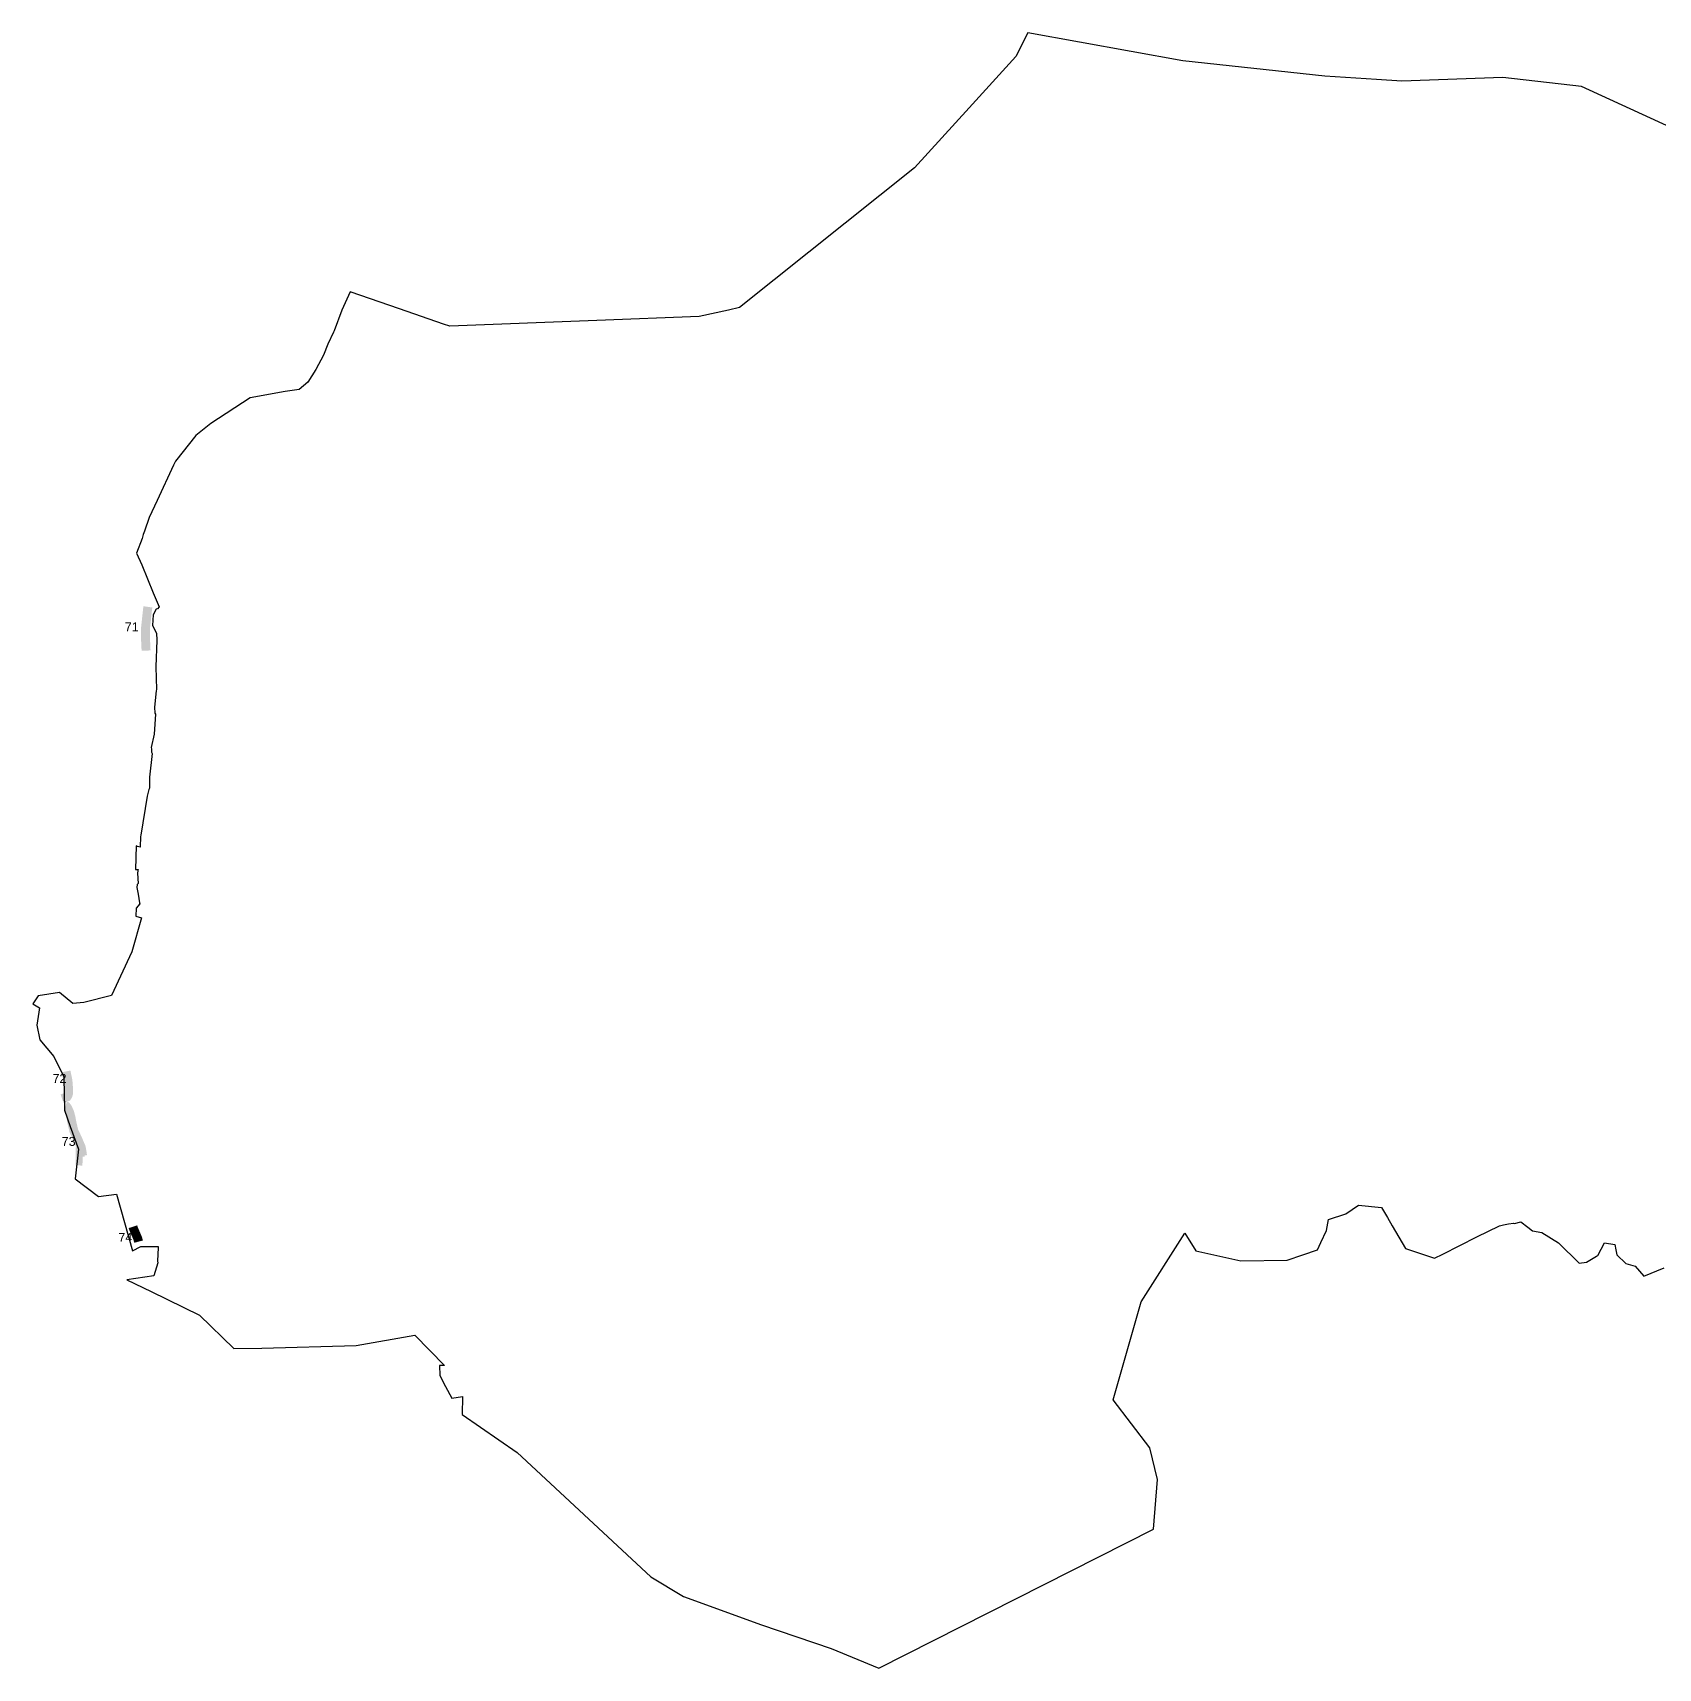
# Model space of a CAD drawing. Header units: metres. Extents: x 261539 to 373402, y 2100587 to 2213332.
# Drawn here: x 266550 to 275625, y 2129475 to 2138607 of the extents above; entities that cross this region are included whole.
import ezdxf

# ---------------------------------------------------------------- set-up
doc = ezdxf.new("R2010")
doc.units = ezdxf.units.M
doc.layers.add('ARTIFICIALLY PROTECTED', color=10, linetype='Continuous')
doc.layers.add('DISTRICT BOUNDRY', color=86, linetype='Continuous')
doc.styles.get("Standard").update_dxf_attribs({"font": 'arial.ttf'})

msp = doc.modelspace()

# ---------------------------------------------------------------- linework, layer by layer
at = {"layer": 'ARTIFICIALLY PROTECTED', "const_width": 50, "flags": 128}
for points in [[(267193.1, 2135400.9), (267190.7, 2135384.2), (267179.9, 2135283.8), (267180.2, 2135212.6), (267182.9, 2135156.7)], [(266736, 2132807.5), (266746.6, 2132755.1), (266750.7, 2132703.5), (266750.6, 2132686.5), (266746.5, 2132673.1), (266741, 2132664.2), (266713.6, 2132655.2)], [(266733.6, 2132613.8), (266737.7, 2132612.7), (266744.5, 2132604.1), (266755.4, 2132580.4), (266763, 2132552.5), (266770.1, 2132515), (266780.3, 2132473), (266802.4, 2132427.5), (266808.9, 2132410.4), (266819.3, 2132387.3), (266822.9, 2132372.6), (266824.5, 2132362.2), (266815.2, 2132361.2), (266814.9, 2132307.2), (266828.4, 2132306.6)], [(267109.2, 2131940.2), (267112.1, 2131931.1), (267136.5, 2131874.4), (267141, 2131857.1)]]:
    msp.add_lwpolyline(points, dxfattribs=at)
at = {"layer": 'DISTRICT BOUNDRY'}
msp.add_polyline3d([(275696.2, 2138078, 0), (275196.9, 2138306.9, 0), (274757, 2138356, 0), (274194, 2138335.1, 0), (274051.6, 2138344.7, 0), (273764.7, 2138364, 0), (272970.8, 2138449.9, 0), (272106.1, 2138606.5, 0), (272039.4, 2138473.2, 0), (271778, 2138186.9, 0), (271472.6, 2137852.3, 0), (270496.3, 2137071.7, 0), (270435.3, 2137057.9, 0), (270271.4, 2137021.3, 0), (269699.3, 2136999.3, 0), (268878.5, 2136967.8, 0), (268843.3, 2136980, 0), (268597.6, 2137065, 0), (268322, 2137160.5, 0), (268275.4, 2137057.2, 0), (268233, 2136943, 0), (268229.9, 2136934.6, 0), (268197.2, 2136867.7, 0), (268172.8, 2136806, 0), (268130.5, 2136725.7, 0), (268086.7, 2136654.7, 0), (268037.9, 2136615.2, 0), (267958.9, 2136602.8, 0), (267763.5, 2136567.8, 0), (267543.5, 2136425.6, 0), (267460.4, 2136358, 0), (267346.2, 2136215.1, 0), (267335.5, 2136191.3, 0), (267243.9, 2135994.2, 0), (267199.9, 2135899.2, 0), (267174.4, 2135822.8, 0), (267167.2, 2135805.6, 0), (267160.9, 2135782.6, 0), (267130.2, 2135701.2, 0), (267158.5, 2135635.6, 0), (267222.7, 2135480, 0), (267256.2, 2135400.4, 0), (267246.6, 2135390.5, 0), (267239.7, 2135388, 0), (267221.9, 2135355.7, 0), (267219.4, 2135296.4, 0), (267240.8, 2135253.8, 0), (267243.8, 2135215.6, 0), (267236.6, 2135066.1, 0), (267240.9, 2134939.5, 0), (267238.9, 2134932.8, 0), (267229.2, 2134841.3, 0), (267231.7, 2134807.6, 0), (267235.8, 2134802.4, 0), (267227.2, 2134690.4, 0), (267211.5, 2134616.1, 0), (267212.5, 2134609.3, 0), (267212.6, 2134590.4, 0), (267216.1, 2134581.7, 0), (267201.7, 2134450.4, 0), (267202.8, 2134444.9, 0), (267201.4, 2134389.7, 0), (267198.9, 2134380.5, 0), (267188.9, 2134343.9, 0), (267153.6, 2134126.8, 0), (267152.4, 2134119.5, 0), (267149.5, 2134058.7, 0), (267134.1, 2134063.9, 0), (267128.4, 2134066, 0), (267124.4, 2133935.6, 0), (267133.1, 2133934.6, 0), (267139, 2133933.9, 0), (267137.6, 2133926.5, 0), (267135.4, 2133914.6, 0), (267139.1, 2133855.7, 0), (267132.4, 2133851.8, 0), (267131.9, 2133834.5, 0), (267133.4, 2133825.8, 0), (267136.8, 2133806.2, 0), (267138.3, 2133797.2, 0), (267146.8, 2133748.4, 0), (267147.8, 2133742.5, 0), (267126.8, 2133719.6, 0), (267125.4, 2133674.4, 0), (267158.1, 2133665.4, 0), (267103.9, 2133475.1, 0), (266989.7, 2133230.5, 0), (266835.2, 2133191.3, 0), (266774, 2133187.5, 0), (266699.2, 2133247.5, 0), (266580.3, 2133229.6, 0), (266549.9, 2133185, 0), (266587.3, 2133163.2, 0), (266573.1, 2133065.7, 0), (266590.1, 2132983.8, 0), (266667.8, 2132889.8, 0), (266724.1, 2132776.3, 0), (266724.3, 2132768.4, 0), (266727.4, 2132599.9, 0), (266727.5, 2132590.8, 0), (266758.3, 2132500.8, 0), (266806.2, 2132374, 0), (266787.3, 2132206.8, 0), (266917.4, 2132109.5, 0), (267016.8, 2132122.3, 0), (267107.7, 2131805.9, 0), (267153, 2131829, 0), (267250, 2131830.5, 0), (267249.7, 2131823.8, 0), (267246.1, 2131747.6, 0), (267248.1, 2131738.8, 0), (267226.4, 2131666.3, 0), (267075.4, 2131644, 0), (267211.5, 2131578, 0), (267481.6, 2131446.9, 0), (267673.1, 2131260.2, 0), (267829.8, 2131261.4, 0), (268356.6, 2131277.2, 0), (268356.6, 2131277.2, 0), (268356.6, 2131277.2, 0), (268356.6, 2131277.2, 0), (268683.9, 2131335.8, 0), (268683.9, 2131335.8, 0), (268683.9, 2131335.8, 0), (268683.9, 2131335.8, 0), (268848.2, 2131166.2, 0), (268848.2, 2131166.2, 0), (268848.2, 2131166.2, 0), (268848.2, 2131166.2, 0), (268848.2, 2131166.2, 0), (268848.2, 2131166.2, 0), (268848.2, 2131166.2, 0), (268848.2, 2131166.2, 0), (268848.2, 2131166.2, 0), (268821.4, 2131165.8, 0), (268821.4, 2131165.8, 0), (268821.4, 2131165.8, 0), (268821.4, 2131165.8, 0), (268821.4, 2131165.8, 0), (268821.4, 2131165.8, 0), (268821.4, 2131165.8, 0), (268823.3, 2131110, 0), (268823.3, 2131110, 0), (268854.7, 2131048.7, 0), (268854.7, 2131048.7, 0), (268889, 2130983.2, 0), (268949.8, 2130991.7, 0), (268948.2, 2130892.8, 0), (268948.2, 2130892.8, 0), (268948.2, 2130892.8, 0), (268948.2, 2130892.8, 0), (269254.8, 2130679.7, 0), (270001.7, 2129986.5, 0), (270001.7, 2129986.5, 0), (270001.7, 2129986.5, 0), (270001.7, 2129986.5, 0), (270001.7, 2129986.5, 0), (270001.7, 2129986.5, 0), (270001.7, 2129986.5, 0), (270184.2, 2129875.3, 0), (270184.2, 2129875.3, 0), (270184.2, 2129875.3, 0), (270618.9, 2129717.7, 0), (270618.9, 2129717.7, 0), (271007.4, 2129586.2, 0), (271007.4, 2129586.2, 0), (271273.1, 2129475.1, 0), (271273.1, 2129475.1, 0), (272806.7, 2130252.4, 0), (272806.7, 2130252.4, 0), (272806.7, 2130252.4, 0), (272806.7, 2130252.4, 0), (272806.7, 2130252.4, 0), (272830.4, 2130529.7, 0), (272830.4, 2130529.7, 0), (272786.9, 2130705.1, 0), (272582.3, 2130973, 0), (272738.5, 2131520.4, 0), (272738.5, 2131520.4, 0), (272738.5, 2131520.4, 0), (272982, 2131904.5, 0), (272982, 2131904.5, 0), (272982, 2131904.5, 0), (272982, 2131904.5, 0), (273042.8, 2131805.7, 0), (273295.5, 2131749.6, 0), (273554.2, 2131753.1, 0), (273641.3, 2131782.9, 0), (273722.5, 2131810.7, 0), (273741.9, 2131851.8, 0), (273773.8, 2131919.4, 0), (273773.8, 2131919.4, 0), (273783.9, 2131981.3, 0), (273881.9, 2132011.4, 0), (273881.9, 2132011.4, 0), (273881.9, 2132011.4, 0), (273951.7, 2132060.2, 0), (274081.1, 2132048.4, 0), (274113.7, 2131991.5, 0), (274140.3, 2131945.6, 0), (274213.4, 2131819, 0), (274376.3, 2131764.4, 0), (274421.8, 2131787.6, 0), (274612.6, 2131883.4, 0), (274739.3, 2131945.2, 0), (274761.5, 2131950.2, 0), (274789.3, 2131956.4, 0), (274817, 2131960.5, 0), (274822.2, 2131958.8, 0), (274858, 2131967.7, 0), (274896.5, 2131938.1, 0), (274924, 2131917.1, 0), (274975.7, 2131908.4, 0), (275068.9, 2131850, 0), (275184, 2131737.7, 0), (275223.8, 2131741.7, 0), (275281.1, 2131775.5, 0), (275287.6, 2131779.3, 0), (275325.6, 2131850.5, 0), (275383.2, 2131840.6, 0), (275388.8, 2131811, 0), (275393.9, 2131784, 0), (275443.4, 2131735.7, 0), (275496.8, 2131720.1, 0), (275544.6, 2131664.2, 0), (275657.5, 2131709.9, 0)], dxfattribs=at)

# ---------------------------------------------------------------- texts
at = {"layer": 'ARTIFICIALLY PROTECTED', "char_height": 50, "attachment_point": 1}
for s, insert in [('71', (267063.7, 2135314.1)), ('72', (266660.7, 2132793.4)), ('73', (266711.6, 2132441.6)), ('74', (267028.3, 2131906))]:
    msp.add_mtext_dynamic_manual_height_columns(s, width=84.374, gutter_width=1, heights=[0], dxfattribs=dict(at, insert=insert))

doc.saveas('drawing.dxf')
